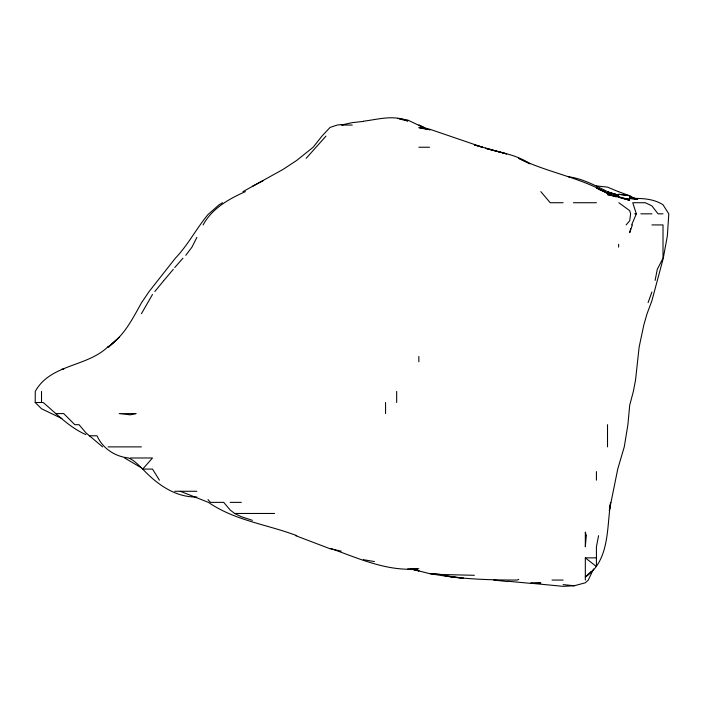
<?xml version="1.0" encoding="UTF-8"?>
<svg xmlns="http://www.w3.org/2000/svg" width="704" height="704" viewBox="0 0 704 704"><rect width="100%" height="100%" fill="white"/><g stroke="black" fill="none" stroke-linecap="round" stroke-linejoin="round"><path stroke-width="1.06" d="M61.864 418.537L41.518 408.769L35.2 402.494L35.27 391.398C50.362 364.082 86.574 367.171 107.73 347.002M609.294 510.444L610.641 502.374C606.681 527.991 609.858 560.666 585.323 577.042L591.29 571.164M663.265 258.218L667.339 236.025L668.8 213.831L663.01 204.758C653.162 198.431 641.045 198.167 629.71 198.528L636.777 198.871M598.585 535.665L596.42 546.77L596.42 566.544L585.323 557.867L585.323 580.061M609.374 510.444L617.734 469.084L624.263 446.882L627.906 424.688L629.71 405.161L633.371 391.398L635.501 380.301L639.144 347.002L643.861 324.808L647.064 313.711L651.913 300.731L663.01 259.257M655.116 280.412L657.281 269.315L663.01 258.218L663.01 224.928L651.913 224.928M630.67 228.791L629.71 232.654L632.377 224.928M648.102 302.614L651.913 291.966M631.629 224.928L636.337 213.831L632.755 202.726L645.313 202.726L651.913 205.885L658.038 213.831L663.01 213.831M593.534 568.964L588.315 580.061L585.323 582.798L574.226 585.763L563.13 584.593M196.891 237.371L191.963 247.122L185.794 255.306M141.407 313.711L152.504 294.457M203.13 224.928C211.886 208.542 228.976 198.862 245.388 191.629M154.845 291.518L163.601 280.817M325.943 136.145L306.161 158.338M163.953 280.412L173.298 269.315M626.129 224.928L629.71 220.774L630.617 213.831L629.71 210.654L618.842 202.726M174.698 267.59L182.908 258.218M116.186 340.05L108.636 347.002L108.108 346.72C123.922 336.213 132.475 318.965 141.407 302.922L149.125 291.518L175.349 258.218C188.012 245.018 196.363 228.571 207.988 214.57L219.085 204.785L222.499 202.726M117.7 338.659L119.205 337.269L108.636 347.002L108.108 346.72M242.968 191.629L283.017 169.435L296.771 160.38L313.157 147.242L321.913 136.145L330.07 127.424L337.216 125.048L341.167 124.599L342.901 125.048M263.454 180.532L252.384 186.314M518.734 579.366L517.158 580.061C488.022 580.026 458.647 579.11 429.95 573.531L441.047 574.499L474.346 575.3M341.29 125.048L352.264 122.628L363.361 121.422M363.361 121.229C378.022 119.416 393.589 114.585 407.757 121.035L399.687 119.02M331.074 548.574C359.295 558.694 388.08 571.982 418.854 568.753M530.842 583.132L540.927 583.009L529.83 583.29L507.637 581.231M342.39 125.048L352.264 125.048M418.854 147.242L429.519 147.242M482.557 147.242L474.346 144.91L506.625 153.93L485.443 148.262C500.474 152.75 516.674 154.537 529.83 163.803L518.734 158.338C547.369 172.524 579.762 177.25 607.517 193.38L596.42 187.977L604.815 191.629L599.218 189.508M563.13 202.726L550.211 202.726L540.822 191.629M573.364 202.726L596.42 202.726M634.656 213.831L636.337 213.831M640.816 213.831L651.913 213.831M61.838 369.195L63.721 369.195M35.2 402.494L43.138 402.494C56.795 413.961 69.247 427.319 85.914 434.614M55.634 413.591L63.721 413.591L74.818 424.688L79.033 424.688L85.914 432.802L102.59 446.882M89.214 435.785L97.011 435.785C102.775 448.571 114.831 456.456 128.568 457.987C133.989 460.064 138.53 465.106 142.718 469.084C156.966 484.211 175.155 497.446 196.891 497.015M108.108 446.882L141.407 446.882M130.302 457.987L152.504 457.987L142.718 469.084L152.504 469.084L159.403 480.181M174.698 491.278L196.891 491.278M230.19 502.374L241.287 502.374M207.988 499.594L210.443 502.374L223.731 502.374L230.19 510.013L234.652 513.471L274.578 513.471M180.259 491.278L208.454 502.374C234.863 520.617 267.564 524.524 296.771 535.665M585.323 557.867L596.42 557.867M407.757 568.964L417.375 568.964M552.024 580.061L563.13 580.061M441.047 574.499L429.95 573.725L411.154 568.964M634.762 198.845L629.71 198.396L637.789 198.889L629.71 197.718L635.765 198.871M530.842 583.246L563.13 586.344L574.226 585.763M493.689 580.061L507.637 581.566M596.42 185.9L607.517 187.132L618.323 191.629M623.665 198.563L629.71 199.302L618.614 197.226L629.71 200.394L618.614 196.627L607.517 194.63L616.598 196.75M568.172 176.722C582.182 178.473 594.977 185.337 607.42 191.629L618.614 195.606L607.517 192.042L618.614 195.087L607.517 192.122M397.663 118.422L407.757 120.05L427.266 129.325M363.361 559.689L374.458 561.572M410.502 568.964L418.854 570.698M341.167 551.118L330.07 548.759L295.645 535.665M425.911 129.166L418.854 127.635L429.95 129.281L482.486 147.242M411.435 568.964L418.854 570.882L413.054 569.237M637.789 199.003L629.71 196.812L632.491 198.29M252.384 520.335L241.287 516.71L234.652 513.471M617.61 196.891L607.517 193.556L615.586 196.75M618.614 191.717L629.71 195.782L618.614 194.278L629.71 195.589L635.263 199.162M429.95 130.046L418.854 125.048L424.398 127.899M124.634 457.987L141.407 467.834M618.614 244.27L618.614 247.122M607.517 424.688L607.517 446.882M596.42 471.592L596.42 480.181M418.854 356.462L418.854 361.786M396.66 391.398L396.66 402.494M385.554 402.494L385.554 413.591M41.518 391.398L41.518 402.494M586.291 535.665L585.323 546.77L585.323 532.057L586.291 535.665M135.898 413.591L130.302 414.832L119.205 413.591L135.898 413.591M463.241 578.16L452.144 577.122L444.074 575.467L463.241 578.16"/></g></svg>
